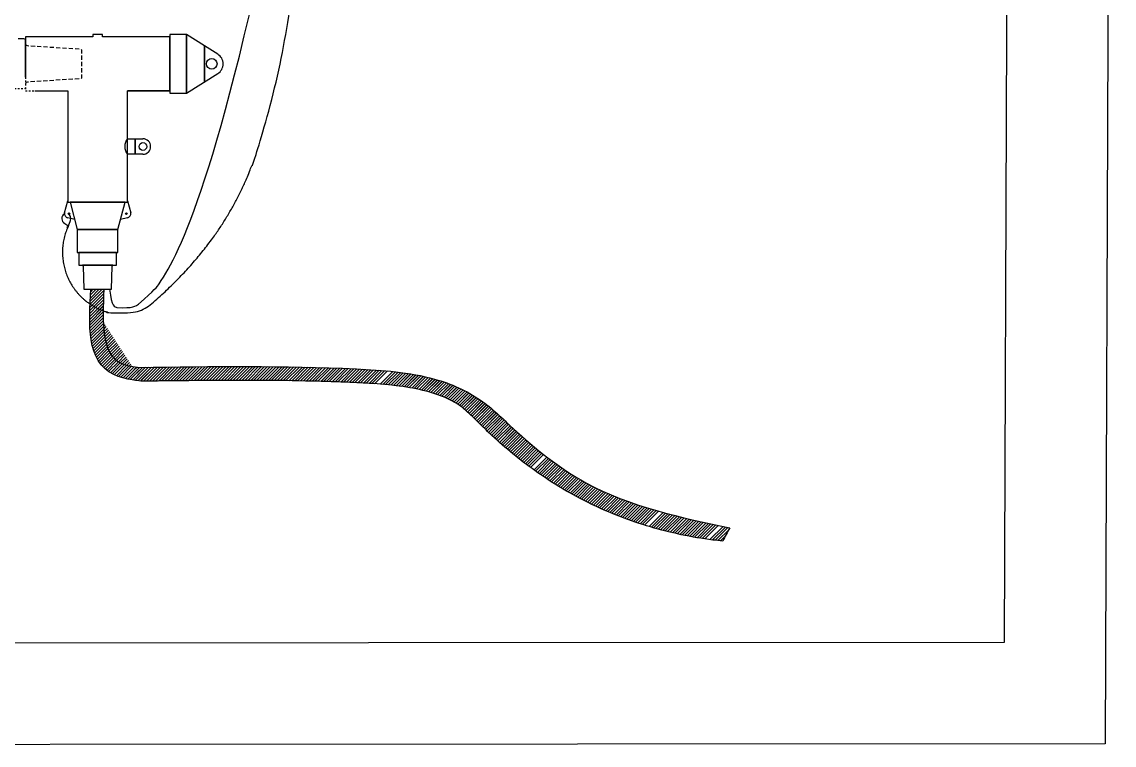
# Model space of a CAD drawing. Header units: feet. Extents: x -208 to 2089, y -974 to 342.
# Drawn here: x 740.3 to 804.9, y 136.9 to 179.7 of the extents above; entities that cross this region are included whole.
import ezdxf

# ---------------------------------------------------------------- set-up
doc = ezdxf.new("R2010")
doc.units = ezdxf.units.FT
doc.header["$MEASUREMENT"] = 0
doc.linetypes.add('HIDDEN', pattern=[0.375, 0.25, -0.125])
for name, color, linetype in [('CABLE', 2, 'Continuous'), ('E-DETL', 7, 'Continuous'), ('E-EQPM-ENCL', 8, 'Continuous'), ('E-EQPM-HRDW', 16, 'Continuous'), ('E-GRND', 3, 'Continuous'), ('G-ANNO-NONPLOT', 181, 'Continuous')]:
    doc.layers.add(name, color=color, linetype=linetype)
pattern_1 = [(45, (-6021032.018172073, -2130924.459619669), (-0.08750446417183527, 0.08750446417183527), [])]

msp = doc.modelspace()

# ---------------------------------------------------------------- hatches: boundary and pattern name
at = {"layer": 'G-ANNO-NONPLOT', "true_color": 0xf8d731}
h = msp.add_hatch(dxfattribs=at)
h.set_pattern_fill('ANSI31', color=40, scale=0.9900000000000001)
h.set_pattern_definition(pattern_1)
edge = h.paths.add_edge_path()
edge.add_arc((746.0531526541845, 166.0286894160768), 3.371146855893491, 239.8637622350721, 254.1366037049093, ccw=False)
edge.add_spline(control_points=[(744.3606420213864, 163.113206800956), (744.2711613540114, 161.2951873484512), (744.3278163381428, 158.6616131653523), (747.4173247468234, 158.4253458128755), (747.4173247468234, 158.4253458128755)], knot_values=[83.43145569272993, 83.43145569272993, 83.43145569272993, 83.43145569272993, 87.87574356637529, 89.95647029016055, 89.95647029016055, 89.95647029016055, 89.95647029016055], weights=[1, 1, 1, 1, 1], degree=3, periodic=0)
edge.add_spline(control_points=[(747.4173247468234, 158.4253458128755), (747.8293973299251, 158.4306324561571), (748.2410120934755, 158.435913097996), (750.7135112526403, 158.466261361677), (752.7633866955102, 158.4856056980302), (755.8213853788138, 158.4634663285201), (756.8379163265736, 158.4475757115965), (758.3585880397395, 158.4058298305122), (758.8647915170104, 158.3889304603895), (759.8758432807908, 158.3483168696498), (760.3836422021077, 158.3255126033423), (761.4965677828104, 158.2591347619405), (762.0957308047027, 158.2095873485764), (763.2082303705201, 158.0623219189679), (763.7242078621448, 157.9675742159111), (764.7108833779157, 157.7130470452344), (765.1681632677601, 157.5553775489775), (765.717655920288, 157.2950567528119), (765.8678529335693, 157.2138409502318), (766.1419802222908, 157.0446391230894), (766.2604378553615, 156.9608291149584), (766.5447458250956, 156.7335859029067), (766.7062408345328, 156.5902846958002), (767.0579608407379, 156.2581142289077), (767.2480530234561, 156.0693823177812), (767.6638032308356, 155.6586425918599), (767.8944069453091, 155.433979022268), (768.9230773848058, 154.4743579881711), (769.7692333728583, 153.7776156723944), (771.5607891668142, 152.5017182905672), (772.5097443981604, 151.9218292491955), (774.2198528608815, 151.045658828642), (774.961557052894, 150.7142858118264), (776.8912596775726, 149.9698445647468), (778.1005443975837, 149.6118347220568), (779.9437938191504, 149.2239504311679), (780.5631076282398, 149.119539228685), (781.3817381224171, 149.0159503174459), (781.5788160346956, 148.9937863447217), (781.7757650426165, 148.974194677498)], knot_values=[0, 0, 0, 0, 1.248940863479177, 1.248940863479177, 7.510492271591446, 7.510492271591446, 10.64126797564758, 10.64126797564758, 12.20665582767566, 12.20665582767566, 13.77204367970373, 13.77204367970373, 15.77184317922644, 15.77184317922644, 17.66237193590699, 17.66237193590699, 19.55290069258755, 19.55290069258755, 20.34553650617276, 20.34553650617276, 21.13817231975798, 21.13817231975798, 21.99962579107284, 21.99962579107284, 22.86179158790927, 22.86179158790927, 23.72395738474571, 23.72395738474571, 26.70471573263455, 26.70471573263455, 29.68547408052339, 29.68547408052339, 31.86214855415614, 31.86214855415614, 35.23481619579239, 35.23481619579239, 36.92115001661051, 36.92115001661051, 37.45383673220445, 37.45383673220445, 37.45383673220445, 37.45383673220445], weights=[1, 1, 1, 1, 1, 1, 1, 1, 1, 1, 1, 1, 1, 1, 1, 1, 1, 1, 1, 1, 1, 1, 1, 1, 1, 1, 1, 1, 1, 1, 1, 1, 1, 1, 1, 1, 1, 1, 1, 1], degree=3, periodic=0)
edge.add_spline(control_points=[(781.7757650426165, 148.974194677498), (781.9135950150476, 149.2346119442468), (782.0514249874786, 149.49502921053), (782.1892549589784, 149.7554464768132)], knot_values=[37.45383673220445, 37.45383673220445, 37.45383673220445, 37.45383673220445, 38.45383673220445, 38.45383673220445, 38.45383673220445, 38.45383673220445], weights=[1, 1, 1, 1], degree=3, periodic=0)
edge.add_spline(control_points=[(782.1892549589784, 149.7554464768132), (779.2277756322683, 150.3841981458922), (774.4825233322144, 151.391662649296), (770.025669897771, 154.9521089558934), (767.4087550890208, 157.5296004893703), (764.2351585327224, 158.9053783448858), (757.3923634363846, 159.3716730451656), (751.5584983181716, 159.297316390041), (747.295957053876, 159.2429873472524)], knot_values=[38.45383673220445, 38.45383673220445, 38.45383673220445, 38.45383673220445, 47.46530847609966, 52.8931430027568, 55.44213900193881, 58.48591759060378, 63.24841332338417, 76.16766898730667, 76.16766898730667, 76.16766898730667, 76.16766898730667], weights=[1, 1, 1, 1, 1, 1, 1, 1, 1], degree=3, periodic=0)
edge.add_spline(control_points=[(747.295957053876, 159.2429873472524), (746.9294036718593, 159.2863473607672), (745.2672869664193, 159.4829610208494), (745.0964540679515, 161.2401050584836), (745.1316673614592, 162.785928867243)], knot_values=[76.16766898730667, 76.16766898730667, 76.16766898730667, 76.16766898730667, 77.22583108524645, 80.96584840572132, 80.96584840572132, 80.96584840572132, 80.96584840572132], weights=[1, 1, 1, 1, 1], degree=3, periodic=0)
edge = h.paths.add_edge_path()
edge.add_spline(control_points=[(745.1316673623905, 162.785928867243), (745.1397045812146, 163.1387537284268), (745.1565131720663, 163.5007572527488), (745.1733217638493, 163.8627607775366)], knot_values=[80.96584840608911, 80.96584840608911, 80.96584840608911, 80.96584840608911, 81.81948456108434, 81.81948456108434, 81.81948456108434, 81.81948456108434], weights=[1, 1, 1, 1], degree=3, periodic=0)
edge.add_spline(control_points=[(745.1733217638493, 163.8627607775366), (745.0980012592436, 163.8627607775366), (745.0226807574318, 163.8627607775366), (744.9473602537573, 163.8627607775366)], knot_values=[81.81948456108434, 81.81948456108434, 81.81948456108434, 81.81948456108434, 82.11226807174496, 82.11226807174496, 82.11226807174496, 82.11226807174496], weights=[1, 1, 1, 1], degree=3, periodic=0)
edge.add_spline(control_points=[(744.9473602537573, 163.8627607775366), (744.8686980668963, 163.8627607775366), (744.7900358809666, 163.8627607775366), (744.7113736931742, 163.8627607775366)], knot_values=[82.11226807174496, 82.11226807174496, 82.11226807174496, 82.11226807174496, 82.4180412693049, 82.4180412693049, 82.4180412693049, 82.4180412693049], weights=[1, 1, 1, 1], degree=3, periodic=0)
edge.add_spline(control_points=[(744.7113736931742, 163.8627607775366), (744.6720425988124, 163.8627607775366), (744.6327115053818, 163.8627607775366), (744.5933804119513, 163.8627607775366)], knot_values=[82.4180412693049, 82.4180412693049, 82.4180412693049, 82.4180412693049, 82.57092786788061, 82.57092786788061, 82.57092786788061, 82.57092786788061], weights=[1, 1, 1, 1], degree=3, periodic=0)
edge.add_spline(control_points=[(744.5933804119513, 163.8627607775366), (744.5615946313874, 163.8627607775366), (744.5298088508234, 163.8627607775366), (744.4980230702595, 163.8627607775366)], knot_values=[82.57092786788061, 82.57092786788061, 82.57092786788061, 82.57092786788061, 82.69448456108434, 82.69448456108434, 82.69448456108434, 82.69448456108434], weights=[1, 1, 1, 1], degree=3, periodic=0)
edge.add_spline(control_points=[(744.4980230702595, 163.8627607775366), (744.4819445301355, 163.8627607775366), (744.4658659890802, 163.8627607775366), (744.4497874489562, 163.8627607775366)], knot_values=[82.69448456108434, 82.69448456108434, 82.69448456108434, 82.69448456108434, 82.75698456108434, 82.75698456108434, 82.75698456108434, 82.75698456108434], weights=[1, 1, 1, 1], degree=3, periodic=0)
edge.add_spline(control_points=[(744.4497874489562, 163.8627607775366), (744.4417481784285, 163.8627607775366), (744.4337089079008, 163.8627607775366), (744.4256696364419, 163.8627607775366)], knot_values=[82.75698456108434, 82.75698456108434, 82.75698456108434, 82.75698456108434, 82.78823456108434, 82.78823456108434, 82.78823456108434, 82.78823456108434], weights=[1, 1, 1, 1], degree=3, periodic=0)
edge.add_spline(control_points=[(744.4256696364419, 163.8627607775366), (744.4216500016437, 163.8627607775366), (744.4176303668455, 163.8627607775366), (744.413610731116, 163.8627607775366)], knot_values=[82.78823456108434, 82.78823456108434, 82.78823456108434, 82.78823456108434, 82.80385956108434, 82.80385956108434, 82.80385956108434, 82.80385956108434], weights=[1, 1, 1, 1], degree=3, periodic=0)
edge.add_spline(control_points=[(744.4015532991425, 163.8627607775366), (744.4015528083355, 163.8627607775366), (744.4015523175285, 163.8627607775366), (744.4015518257902, 163.8627607775366), (744.3877130037681, 163.6143432086778), (744.3729633613066, 163.3635450899114), (744.3606420213864, 163.113206800956)], knot_values=[82.8194826537357, 82.8194826537357, 82.8194826537357, 82.8194826537357, 82.81948456108434, 82.81948456108434, 82.81948456108434, 83.43145569272993, 83.43145569272993, 83.43145569272993, 83.43145569272993], weights=[1, 1, 1, 1, 1, 1, 1], degree=3, periodic=0)
edge.add_spline(control_points=[(744.3606420213864, 163.113206800956), (744.2711613540114, 161.2951873484512), (744.3278163381428, 158.6616131653523), (747.4173247468234, 158.4253458128755), (747.4173247468234, 158.4253458128755)], knot_values=[83.43145569272993, 83.43145569272993, 83.43145569272993, 83.43145569272993, 87.87574356637529, 89.95647029016055, 89.95647029016055, 89.95647029016055, 89.95647029016055], weights=[1, 1, 1, 1, 1], degree=3, periodic=0)
edge.add_arc((746.0531526541845, 166.0286894160768), 3.371146855971749, 239.8637622350721, 254.1366037221246)
h = msp.add_hatch(dxfattribs=at)
h.set_pattern_fill('ANSI31', color=40, scale=0.9900000000000001)
h.set_pattern_definition(pattern_1)
edge = h.paths.add_edge_path()
edge.add_spline(control_points=[(744.3606420223177, 163.113206800956), (744.2711613530801, 161.2951873484512), (744.3278163372115, 158.6616131653523), (747.4173247468234, 158.4253458128755), (747.4173247468234, 158.4253458128755)], knot_values=[83.43145569309515, 83.43145569309515, 83.43145569309515, 83.43145569309515, 87.87574356637529, 89.95647029016055, 89.95647029016055, 89.95647029016055, 89.95647029016055], weights=[1, 1, 1, 1, 1], degree=3, periodic=0)
edge.add_spline(control_points=[(747.4173247468234, 158.4253458128755), (747.8293973299251, 158.4306324561571), (748.2410120934755, 158.435913097996), (750.7135112526403, 158.466261361677), (752.7633866955102, 158.4856056980302), (755.8213853788138, 158.4634663285201), (756.8379163265736, 158.4475757115965), (758.3585880397395, 158.4058298305122), (758.8647915170104, 158.3889304603895), (759.8758432807908, 158.3483168696498), (760.3836422021077, 158.3255126033423), (761.4965677828104, 158.2591347619405), (762.0957308047027, 158.2095873485764), (763.2082303705201, 158.0623219189679), (763.7242078621448, 157.9675742159111), (764.7108833779157, 157.7130470452344), (765.1681632677601, 157.5553775489775), (765.717655920288, 157.2950567528119), (765.8678529335693, 157.2138409502318), (766.1419802222908, 157.0446391230894), (766.2604378553615, 156.9608291149584), (766.5447458250956, 156.7335859029067), (766.7062408345328, 156.5902846958002), (767.0579608407379, 156.2581142289077), (767.2480530234561, 156.0693823177812), (767.6638032308356, 155.6586425918599), (767.8944069453091, 155.433979022268), (768.9230773848058, 154.4743579881711), (769.7692333728583, 153.7776156723944), (771.5607891668142, 152.5017182905672), (772.5097443981604, 151.9218292491955), (774.2198528608815, 151.045658828642), (774.961557052894, 150.7142858118264), (776.8912596775726, 149.9698445647468), (778.1005443975837, 149.6118347220568), (779.9437938191504, 149.2239504311679), (780.5631076282398, 149.119539228685), (781.3817381224171, 149.0159503174459), (781.5788160346956, 148.9937863447217), (781.7757650426165, 148.974194677498)], knot_values=[0, 0, 0, 0, 1.248940863479177, 1.248940863479177, 7.510492271591446, 7.510492271591446, 10.64126797564758, 10.64126797564758, 12.20665582767566, 12.20665582767566, 13.77204367970373, 13.77204367970373, 15.77184317922644, 15.77184317922644, 17.66237193590699, 17.66237193590699, 19.55290069258755, 19.55290069258755, 20.34553650617276, 20.34553650617276, 21.13817231975798, 21.13817231975798, 21.99962579107284, 21.99962579107284, 22.86179158790927, 22.86179158790927, 23.72395738474571, 23.72395738474571, 26.70471573263455, 26.70471573263455, 29.68547408052339, 29.68547408052339, 31.86214855415614, 31.86214855415614, 35.23481619579239, 35.23481619579239, 36.92115001661051, 36.92115001661051, 37.45383673220445, 37.45383673220445, 37.45383673220445, 37.45383673220445], weights=[1, 1, 1, 1, 1, 1, 1, 1, 1, 1, 1, 1, 1, 1, 1, 1, 1, 1, 1, 1, 1, 1, 1, 1, 1, 1, 1, 1, 1, 1, 1, 1, 1, 1, 1, 1, 1, 1, 1, 1], degree=3, periodic=0)
edge.add_spline(control_points=[(781.7757650426165, 148.974194677498), (781.9135950150476, 149.2346119442468), (782.0514249874786, 149.49502921053), (782.1892549589784, 149.7554464768132)], knot_values=[37.45383673220445, 37.45383673220445, 37.45383673220445, 37.45383673220445, 38.45383673220445, 38.45383673220445, 38.45383673220445, 38.45383673220445], weights=[1, 1, 1, 1], degree=3, periodic=0)
edge.add_spline(control_points=[(782.1892549589784, 149.7554464768132), (779.2277756322683, 150.3841981458922), (774.4825233322144, 151.391662649296), (770.025669897771, 154.9521089558934), (767.4202977985651, 157.5411394061034), (764.2351585327224, 158.9053783448858), (757.3923634363846, 159.3716730451656), (751.5584983181716, 159.297316390041), (747.295957053876, 159.2429873472524)], knot_values=[38.45383673220445, 38.45383673220445, 38.45383673220445, 38.45383673220445, 47.46530847609966, 52.8931430027568, 55.44213900193881, 58.48591759060378, 63.24841332338417, 76.16766898730667, 76.16766898730667, 76.16766898730667, 76.16766898730667], weights=[1, 1, 1, 1, 1, 1, 1, 1, 1], degree=3, periodic=0)
edge.add_spline(control_points=[(747.295957053876, 159.2429873472524), (746.9294036718593, 159.2863473607672), (745.2672869664193, 159.4829610208494), (745.0964540698142, 161.2401050584836), (745.1316673614592, 162.785928867243)], knot_values=[76.16766898730667, 76.16766898730667, 76.16766898730667, 76.16766898730667, 77.22583108524645, 80.96584840571971, 80.96584840571971, 80.96584840571971, 80.96584840571971], weights=[1, 1, 1, 1, 1], degree=3, periodic=0)
edge.add_arc((746.0531526541845, 166.0286894160768), 3.371146855908663, 239.8637622525581, 254.13660368983568, ccw=False)

# ---------------------------------------------------------------- linework, layer by layer
at = {"layer": 'CABLE', "flags": 128}
msp.add_lwpolyline([(742.8576246861876, 167.7564483666306), (743.0933844017372, 167.5943027398994), (743.0381400900469, 167.6054521467981), (743.0655914841727, 167.5771485580576), (743.0319902141155, 167.5841145393883), (743.0594536809758, 167.5558528368806), (743.0258403372527, 167.5627769319785), (743.053303804113, 167.5345152290051), (743.0196904603899, 167.5414393241031), (743.0471539281816, 167.5131776215953), (742.9765009468929, 167.5279069379417)], dxfattribs=at)
msp.add_lwpolyline([(742.8576246861876, 167.7564483666306), (743.0933844017372, 167.5943027398994), (743.0381400900469, 167.6054521467981), (743.0655914841727, 167.5771485580576), (743.0319902141155, 167.5841145393883), (743.0594536809758, 167.5558528368806), (743.0258403372527, 167.5627769319785), (743.053303804113, 167.5345152290051), (743.0196904603899, 167.5414393241031), (743.0471539281816, 167.5131776215953), (742.9765009468929, 167.5279069379417)], dxfattribs=at)
at = {"layer": 'CABLE'}
for centre, radius, start, end in [((742.9988937777043, 168.0391020094489), 0.3159905665009947, 120.3840937059685, 243.444311530446), ((742.9988937777043, 168.0391020094489), 0.3159905665009947, 120.3840937059685, 243.444311530446), ((742.8577033214779, 168.0595701555235), 0.3521175017524268, 339.1882974764593, 55.46745718433921)]:
    msp.add_arc(centre, radius, start, end, dxfattribs=at)
msp.add_rational_spline([(743.186846254258, 167.9344635498223), (743.1357049009339, 167.7987451902104), (743.0845635457472, 167.6630268315298), (743.0334221942858, 167.5273084737805), (742.548386741294, 166.4243213911055), (742.6184040548789, 165.221434250891), (743.2281350138173, 164.1821710220052), (743.8378659708933, 163.1429077940506), (744.8537330179051, 162.4949463414473), (746.0531838330016, 162.3802396091146), (746.7831621820615, 162.4743656892774), (747.5131405329839, 162.5684917685089), (757.147265542163, 171.096266489893), (753.8109924549744, 180.6670672934947), (768.2534554264084, 241.4942676000742), (768.7917882184074, 245.3203521188793), (770.772374613075, 246.7026890390066)], [1, 1, 1, 1, 0.9269745925845593, 0.9269745925845593, 1, 0.9269745925845593, 0.9269745925845593, 1, 1, 1, 1, 1, 1, 1, 1], degree=3, knots=[0, 0, 0, 0, 1, 1, 1, 1.944874303418962, 1.944874303418962, 1.944874303418962, 2.889748606837923, 2.889748606837923, 2.889748606837923, 3.889748606837923, 3.889748606837923, 20.46486890417156, 27.64293239639137, 30.11808141614047, 30.11808141614047, 30.11808141614047, 30.11808141614047], dxfattribs=at)
msp.add_open_spline([(747.4173247477547, 158.4253458124099), (747.8293973299251, 158.4306324556915), (748.2410120925442, 158.4359130975304), (750.7135112526403, 158.4662613612113), (752.7633866964416, 158.4856056984959), (755.8213853797452, 158.4634663280544), (756.8379163256423, 158.4475757111309), (758.3585880397395, 158.4058298305122), (758.8647915160791, 158.3889304608551), (759.8758432807908, 158.3483168691841), (760.3836422021077, 158.3255126033423), (761.4965677818791, 158.2591347624061), (762.0957308037714, 158.2095873490421), (763.2082303705201, 158.0623219185022), (763.7242078630761, 157.9675742159111), (764.710883378847, 157.7130470447687), (765.1681632677601, 157.5553775489775), (765.7176559193567, 157.2950567532775), (765.8678529335693, 157.2138409506974), (766.1419802232222, 157.0446391230894), (766.2604378553615, 156.9608291149584), (766.5447458250956, 156.7335859029067), (766.7062408345328, 156.5902846962658), (767.0579608416692, 156.2581142284421), (767.2480530234561, 156.0693823177812), (767.6638032308356, 155.6586425923256), (767.8944069443778, 155.4339790218023), (768.9230773857371, 154.4743579881711), (769.7692333719269, 153.7776156723944), (771.5607891677455, 152.5017182905672), (772.5097443981604, 151.9218292491955), (774.2198528608815, 151.0456588291077), (774.961557052894, 150.7142858118264), (776.8912596775726, 149.9698445652125), (778.1005443966524, 149.6118347220568), (779.9437938182191, 149.2239504311679), (780.5631076282398, 149.119539228685), (781.3817381224171, 149.0159503169803), (781.5788160337643, 148.9937863447217), (781.7757650426165, 148.9741946779636), (781.9135950150476, 149.2346119437811), (782.0514249874786, 149.49502921053), (782.1892549580471, 149.7554464772788), (779.2277756331996, 150.3841981463579), (774.4825233331458, 151.391662649296), (770.0256698987023, 154.9521089554278), (767.4202977976338, 157.5411394056378), (764.2351585327224, 158.9053783448858), (757.3923634363846, 159.3716730451656), (751.5584983191029, 159.2973163895754), (747.2959570548073, 159.2429873472524), (746.9294036718593, 159.2863473607672), (744.9715825355188, 159.5179402310846), (745.0828700623051, 161.9147191703764), (745.1733217647807, 163.8627607770709), (744.9160651190714, 163.8627607770709), (744.6588084733621, 163.8627607770709), (744.4015518257902, 163.8627607770709), (744.2872120028869, 161.8102725059239), (744.0380560717122, 158.6837723194135), (747.4173247477547, 158.4253458124099), (747.4173247477547, 158.4253458124099)], degree=3, knots=[0, 0, 0, 0, 1.248940863479177, 1.248940863479177, 7.510492271591446, 7.510492271591446, 10.64126797564758, 10.64126797564758, 12.20665582767566, 12.20665582767566, 13.77204367970373, 13.77204367970373, 15.77184317922644, 15.77184317922644, 17.66237193590699, 17.66237193590699, 19.55290069258755, 19.55290069258755, 20.34553650617276, 20.34553650617276, 21.13817231975798, 21.13817231975798, 21.99962579107284, 21.99962579107284, 22.86179158790927, 22.86179158790927, 23.72395738474571, 23.72395738474571, 26.70471573263455, 26.70471573263455, 29.68547408052339, 29.68547408052339, 31.86214855415614, 31.86214855415614, 35.23481619579239, 35.23481619579239, 36.92115001661051, 36.92115001661051, 37.45383673220445, 37.45383673220445, 37.45383673220445, 38.45383673220445, 38.45383673220445, 38.45383673220445, 47.46530847609966, 52.8931430027568, 55.44213900193881, 58.48591759060378, 63.24841332338417, 76.16766898730667, 76.16766898730667, 76.16766898730667, 77.22583108524645, 81.81948456108434, 81.81948456108434, 81.81948456108434, 82.81948456108434, 82.81948456108434, 82.81948456108434, 87.87574356637529, 89.95647029016055, 89.95647029016055, 89.95647029016055, 89.95647029016055], dxfattribs=at)
at = {"layer": 'E-DETL', "color": 41}
for p, q in [((744.5163492782549, 178.7853286298437), (740.5319424028085, 178.7853286298437)), ((740.5319424028085, 178.7853286298437), (740.5319424028085, 176.3954362458994)), ((744.5163492782549, 178.7853286298437), (740.5319424028085, 178.7853286298437)), ((740.5319424028085, 178.7853286298437), (740.5319424028085, 176.3954362458994)), ((745.0866826734082, 178.9213583506157), (744.5163492782549, 178.9213583506157)), ((744.5163492782549, 178.9213583506157), (744.5163492782549, 178.7853286298437)), ((745.0866826734082, 178.9213583506157), (744.5163492782549, 178.9213583506157)), ((744.5163492782549, 178.9213583506157), (744.5163492782549, 178.7853286298437)), ((745.0866826734082, 178.7853286298437), (745.0866826734082, 178.9213583506157)), ((745.0866826734082, 178.7853286298437), (745.0866826734082, 178.9213583506157)), ((749.0710895116017, 178.7853286298437), (745.0866826734082, 178.7853286298437)), ((749.0710895116017, 178.7853286298437), (745.0866826734082, 178.7853286298437)), ((749.0710895116017, 178.9109042915029), (749.0710895116017, 175.4575727134456)), ((750.0599980865181, 178.9109042915029), (749.0710895116017, 178.9109042915029)), ((749.0710895116017, 178.9109042915029), (749.0710895116017, 175.4575727134456)), ((750.0599980865181, 178.9109042915029), (749.0710895116017, 178.9109042915029)), ((749.0710895116017, 175.5831483751049), (749.0710895116017, 178.7853286298437)), ((749.0710895116017, 175.5831483751049), (749.0710895116017, 178.7853286298437)), ((751.122148697129, 178.2478054291082), (750.0599980865181, 178.9109042915029)), ((750.0599980865181, 178.9109042915029), (750.0599980865181, 175.4575727134456)), ((750.0599980865181, 175.4575727134456), (750.0599980865181, 178.9109042915029)), ((751.122148697129, 178.2478054291082), (750.0599980865181, 178.9109042915029)), ((750.0599980865181, 178.9109042915029), (750.0599980865181, 175.4575727134456)), ((750.0599980865181, 175.4575727134456), (750.0599980865181, 178.9109042915029)), ((751.908653531088, 177.756791819304), (751.122148697129, 178.2478054291082)), ((751.122148697129, 178.2478054291082), (751.122148697129, 176.1206714300884)), ((751.122148697129, 176.1206714300884), (751.122148697129, 178.2478054291082)), ((751.908653531088, 177.756791819304), (751.122148697129, 178.2478054291082)), ((751.122148697129, 178.2478054291082), (751.122148697129, 176.1206714300884)), ((751.122148697129, 176.1206714300884), (751.122148697129, 178.2478054291082)), ((750.0599980865181, 175.4575727134456), (751.908653531088, 176.6116851851789)), ((750.0599980865181, 175.4575727134456), (751.908653531088, 176.6116851851789)), ((741.0952024356038, 175.5831483751049), (743.038213490373, 175.5831483751049)), ((741.0952024356038, 175.5831483751049), (743.038213490373, 175.5831483751049)), ((743.038213490373, 175.5831483751049), (743.038213490373, 169.0113329276887)), ((743.038213490373, 175.5831483751049), (743.038213490373, 169.0113329276887)), ((746.5648184426636, 169.0113329276887), (746.5648184426636, 175.5831483751049)), ((746.5648184426636, 175.5831483751049), (749.0710895116017, 175.5831483751049)), ((746.5648184426636, 169.0113329276887), (746.5648184426636, 175.5831483751049)), ((746.5648184426636, 175.5831483751049), (749.0710895116017, 175.5831483751049)), ((749.0710895116017, 175.4575727134456), (750.0599980865181, 175.4575727134456)), ((749.0710895116017, 175.4575727134456), (750.0599980865181, 175.4575727134456)), ((746.5648184426636, 172.755238505963), (747.0228163701058, 172.755238505963)), ((746.5648184426636, 172.755238505963), (747.0228163701058, 172.755238505963)), ((747.0228163701058, 172.755238505963), (747.480814297548, 172.755238505963)), ((747.0228163701058, 172.755238505963), (747.0228163701058, 171.8392426515443)), ((747.0228163701058, 171.8392426515443), (747.0228163701058, 172.755238505963)), ((747.0228163701058, 172.755238505963), (747.480814297548, 172.755238505963)), ((747.0228163701058, 172.755238505963), (747.0228163701058, 171.8392426515443)), ((747.0228163701058, 171.8392426515443), (747.0228163701058, 172.755238505963)), ((747.480814297548, 171.8392426515443), (746.5648184426636, 171.8392426515443)), ((747.480814297548, 171.8392426515443), (746.5648184426636, 171.8392426515443)), ((742.8393957753242, 168.3730001220924), (743.038213490373, 169.0929930400548)), ((742.8393957753242, 168.3730001220924), (743.038213490373, 169.0929930400548)), ((743.038213490373, 169.0113329276887), (743.1794861283661, 169.0113329276887)), ((743.038213490373, 169.0113329276887), (743.1794861283661, 169.0113329276887)), ((743.1794861283661, 169.0113329276887), (743.5980927002192, 167.3893343912882)), ((746.4235458046705, 169.0113329276887), (743.1794861283661, 169.0113329276887)), ((743.1794861283661, 169.0113329276887), (746.5648184426636, 169.0113329276887)), ((743.1794861283661, 169.0113329276887), (743.5980927002192, 167.3893343912882)), ((746.4235458046705, 169.0113329276887), (743.1794861283661, 169.0113329276887)), ((743.1794861283661, 169.0113329276887), (746.5648184426636, 169.0113329276887)), ((746.0049392141909, 167.3893343912882), (746.4235458046705, 169.0113329276887)), ((746.0049392141909, 167.3893343912882), (746.4235458046705, 169.0113329276887)), ((746.5648184426636, 169.0929930400548), (746.7636361586437, 168.3730001220924)), ((746.5648184426636, 169.0929930400548), (746.7636361586437, 168.3730001220924)), ((743.4463344829664, 167.9805761053672), (743.0330020932988, 168.0904548819622)), ((743.4463344829664, 167.9805761053672), (743.0330020932988, 168.0904548819622)), ((746.5700298397378, 168.0904548819622), (746.1566974500702, 167.9805761053672)), ((746.5700298397378, 168.0904548819622), (746.1566974500702, 167.9805761053672)), ((743.5980927002192, 167.3893343912882), (743.5980927002192, 166.0393957332221)), ((746.0049392141909, 167.3893343912882), (743.5980927002192, 167.3893343912882)), ((743.5980927002192, 167.3893343912882), (746.0049392141909, 167.3893343912882)), ((743.5980927002192, 167.3893343912882), (743.5980927002192, 166.0393957332221)), ((746.0049392141909, 167.3893343912882), (743.5980927002192, 167.3893343912882)), ((743.5980927002192, 167.3893343912882), (746.0049392141909, 167.3893343912882)), ((746.0049392141909, 166.0393957332221), (746.0049392141909, 167.3893343912882)), ((746.0049392141909, 166.0393957332221), (746.0049392141909, 167.3893343912882)), ((743.5980927002192, 166.0393957332221), (743.6922744837166, 166.0393957332221)), ((743.5980927002192, 166.0393957332221), (743.6922744837166, 166.0393957332221)), ((743.6922744837166, 166.0393957332221), (743.6922744837166, 165.2754872659666)), ((745.9107574502514, 166.0393957332221), (743.6922744837166, 166.0393957332221)), ((743.6922744837166, 166.0393957332221), (746.0049392141909, 166.0393957332221)), ((743.6922744837166, 166.0393957332221), (743.6922744837166, 165.2754872659666)), ((745.9107574502514, 166.0393957332221), (743.6922744837166, 166.0393957332221)), ((743.6922744837166, 166.0393957332221), (746.0049392141909, 166.0393957332221)), ((745.9107574502514, 165.2754872659666), (745.9107574502514, 166.0393957332221)), ((745.9107574502514, 165.2754872659666), (745.9107574502514, 166.0393957332221)), ((743.6922744837166, 165.2754872659666), (743.9015463673086, 165.2754872659666)), ((743.6922744837166, 165.2754872659666), (743.9015463673086, 165.2754872659666)), ((743.9015463673086, 165.2754872659666), (743.9486372581259, 165.2336078434696)), ((745.7014855666594, 165.2754872659666), (743.9015463673086, 165.2754872659666)), ((743.9015463673086, 165.2754872659666), (745.9107574502514, 165.2754872659666)), ((743.9015463673086, 165.2754872659666), (743.9486372581259, 165.2336078434696)), ((745.7014855666594, 165.2754872659666), (743.9015463673086, 165.2754872659666)), ((743.9015463673086, 165.2754872659666), (745.9107574502514, 165.2754872659666)), ((743.9486372581259, 165.2336078434696), (743.9905167537318, 163.8627607775366)), ((743.9486372581259, 165.2336078434696), (743.9905167537318, 163.8627607775366)), ((745.6125151802362, 163.8627607775366), (745.6543946935371, 165.2336078434696)), ((745.6125151802362, 163.8627607775366), (745.6543946935371, 165.2336078434696)), ((745.6543946935371, 165.2336078434696), (745.7014855666594, 165.2754872659666)), ((745.6543946935371, 165.2336078434696), (745.7014855666594, 165.2754872659666)), ((743.9905167537318, 163.8627607775366), (745.6125151802362, 163.8627607775366)), ((743.9905167537318, 163.8627607775366), (745.6125151802362, 163.8627607775366))]:
    msp.add_line(p, q, dxfattribs=at)
at = {"layer": 'E-DETL', "color": 41, "linetype": 'HIDDEN', "ltscale": 0.25}
for p, q in [((740.5319424028085, 176.3954362458994), (740.5319424028085, 175.5831483751049)), ((740.5319424028085, 176.3954362458994), (740.5319424028085, 175.5831483751049)), ((740.5319424028085, 175.5831483751049), (741.0952024356038, 175.5831483751049)), ((740.5319424028085, 175.5831483751049), (741.0952024356038, 175.5831483751049))]:
    msp.add_line(p, q, dxfattribs=at)
at = {"layer": 'E-DETL', "color": 41, "linetype": 'Continuous', "flags": 128}
msp.add_lwpolyline([(740.5319424028085, 176.3954362458994), (740.5319424028085, 178.3748241434319), (740.5319424028085, 178.5770066924838), (740.5095675344155, 178.6444008755011), (740.4421733504669, 178.6669105328133), (740.105202434449, 178.6669105328133)], dxfattribs=at)
msp.add_lwpolyline([(740.5319424028085, 176.3954362458994), (740.5319424028085, 178.3748241434319), (740.5319424028085, 178.5770066924838), (740.5095675344155, 178.6444008755011), (740.4421733504669, 178.6669105328133), (740.105202434449, 178.6669105328133)], dxfattribs=at)
at = {"layer": 'E-DETL', "color": 9, "linetype": 'HIDDEN', "flags": 128}
msp.add_lwpolyline([(740.5319424028085, 178.3748241434319), (740.5769617183641, 178.2850550910903), (740.6443559013815, 178.2625454333124), (743.8118825106458, 178.0603628837948), (743.8567670377479, 178.015478357624), (743.8567670377479, 176.3306237780002), (743.8118825106458, 176.3081141211537), (740.6443559013815, 176.1059315716361), (740.5769617183641, 176.0834219143239), (740.5319424028085, 175.9936528619824)], dxfattribs=at)
msp.add_lwpolyline([(740.5319424028085, 178.3748241434319), (740.5769617183641, 178.2850550910903), (740.6443559013815, 178.2625454333124), (743.8118825106458, 178.0603628837948), (743.8567670377479, 178.015478357624), (743.8567670377479, 176.3306237780002), (743.8118825106458, 176.3081141211537), (740.6443559013815, 176.1059315716361), (740.5769617183641, 176.0834219143239), (740.5319424028085, 175.9936528619824)], dxfattribs=at)
at = {"layer": 'E-DETL', "color": 41, "linetype": 'HIDDEN', "ltscale": 0.25, "flags": 128}
msp.add_lwpolyline([(740.5319424028085, 175.7914703124648), (740.5095675344155, 175.7240761294474), (740.4421733504669, 175.7015664721353), (739.7682315184311, 175.7015664721353), (739.7008373363451, 175.7240761294474), (739.6784624660895, 175.7914703124648)], dxfattribs=at)
msp.add_lwpolyline([(740.5319424028085, 175.7914703124648), (740.5095675344155, 175.7240761294474), (740.4421733504669, 175.7015664721353), (739.7682315184311, 175.7015664721353), (739.7008373363451, 175.7240761294474), (739.6784624660895, 175.7914703124648)], dxfattribs=at)
at = {"layer": 'E-DETL', "color": 41}
for centre, radius in [((751.551209436594, 177.1842385022414), 0.3139392318975229), ((751.551209436594, 177.1842385022414), 0.3139392318975229), ((747.480814297548, 172.2972405785208), 0.2289989635269782), ((747.480814297548, 172.2972405785208), 0.2289989635269782), ((743.1029735327274, 168.3336719367167), 0.04837731161099608), ((743.1029735327274, 168.3336719367167), 0.04837731161099608), ((746.5000583816827, 168.3336719367167), 0.04837731161099608), ((746.5000583816827, 168.3336719367167), 0.04837731161099608)]:
    msp.add_circle(centre, radius, dxfattribs=at)
for centre, radius, start, end in [((751.5512094906107, 177.1842384775614), 0.6749693109216345, 2.134434115628985e-06, 58.02353976246545), ((751.5512094906107, 177.1842384775614), 0.6749693109216345, 2.134434115628985e-06, 58.02353976246545), ((751.5512094906107, 177.1842385278528), 0.6749693109214976, 301.9764602375346, 359.9999978655659), ((751.5512094906107, 177.1842385278528), 0.6749693109214976, 301.9764602375346, 359.9999978655659), ((747.1391575512052, 172.2972405785208), 0.7345934338259636, 141.4299269244313, 218.5700730755687), ((747.1391575512052, 172.2972405785208), 0.7345934338259636, 141.4299269244313, 218.5700730755687), ((747.480814297548, 172.2972405785208), 0.4579979270539574, 270, 90), ((747.480814297548, 172.2972405785208), 0.4579979270539574, 270, 90), ((743.1004828576506, 168.3442985689712), 0.2626599399451946, 173.7266101101371, 214.4198144313626), ((743.1004828576506, 168.3442985689712), 0.2626599399451946, 173.7266101101371, 214.4198144313626), ((743.1004829666153, 168.3442985959796), 0.2626600445997193, 214.4198059283397, 255.113010186134), ((743.1004829666153, 168.3442985959796), 0.2626600445997193, 214.4198059283397, 255.113010186134), ((746.5025489682839, 168.3442985959796), 0.2626600445996699, 284.8869898138659, 325.5801940716603), ((746.5025489682839, 168.3442985959796), 0.2626600445996699, 284.8869898138659, 325.5801940716603), ((746.502549075386, 168.3442985689712), 0.2626599399451882, 325.5801855686374, 6.27338988986285), ((746.502549075386, 168.3442985689712), 0.2626599399451882, 325.5801855686374, 6.27338988986285)]:
    msp.add_arc(centre, radius, start, end, dxfattribs=at)
at = {"layer": 'E-EQPM-ENCL'}
for points in [[(680.0759010695429, 277.8518333974739), (804.9332027834416, 277.9213804085252), (804.4089974321932, 136.985998053055), (679.5516957192258, 136.916451041538)], [(686.053638116321, 271.855162137605), (798.9108319616453, 271.9180249450242), (798.4312603863464, 142.9826693124583), (685.5740665410221, 142.9198065050391)]]:
    msp.add_lwpolyline(points, close=True, dxfattribs=at)
at = {"layer": 'E-EQPM-HRDW'}
msp.add_lwpolyline([(749.0710895116017, 175.5831086085623), (746.5648184426636, 175.5831086085623)], dxfattribs=at)
msp.add_lwpolyline([(749.0710895116017, 175.5831086085623), (746.5648184426636, 175.5831086085623)], dxfattribs=at)
at = {"layer": 'E-GRND', "linetype": 'Continuous'}
msp.add_arc((742.8577033214779, 168.0595701555235), 0.3521175017524268, 339.1882974764593, 55.46745718433921, dxfattribs=at)
at = {"layer": 'E-GRND'}
msp.add_open_spline([(745.5000750458375, 163.8634304389802), (745.6453039067374, 162.8125247363446), (746.8823900165544, 162.7018960755763), (748.1903396023945, 163.8176867798416), (749.5321027262644, 165.7276594251839), (754.3469977899031, 175.1619531330166), (766.3618325887755, 248.8530493885723), (770.6410247458653, 246.5826066578252)], degree=3, knots=[0, 0, 0, 0, 0.001839303211986895, 0.01428361292388893, 0.09868133808196211, 1, 2, 2, 2, 2], dxfattribs=at)

doc.saveas('drawing.dxf')
